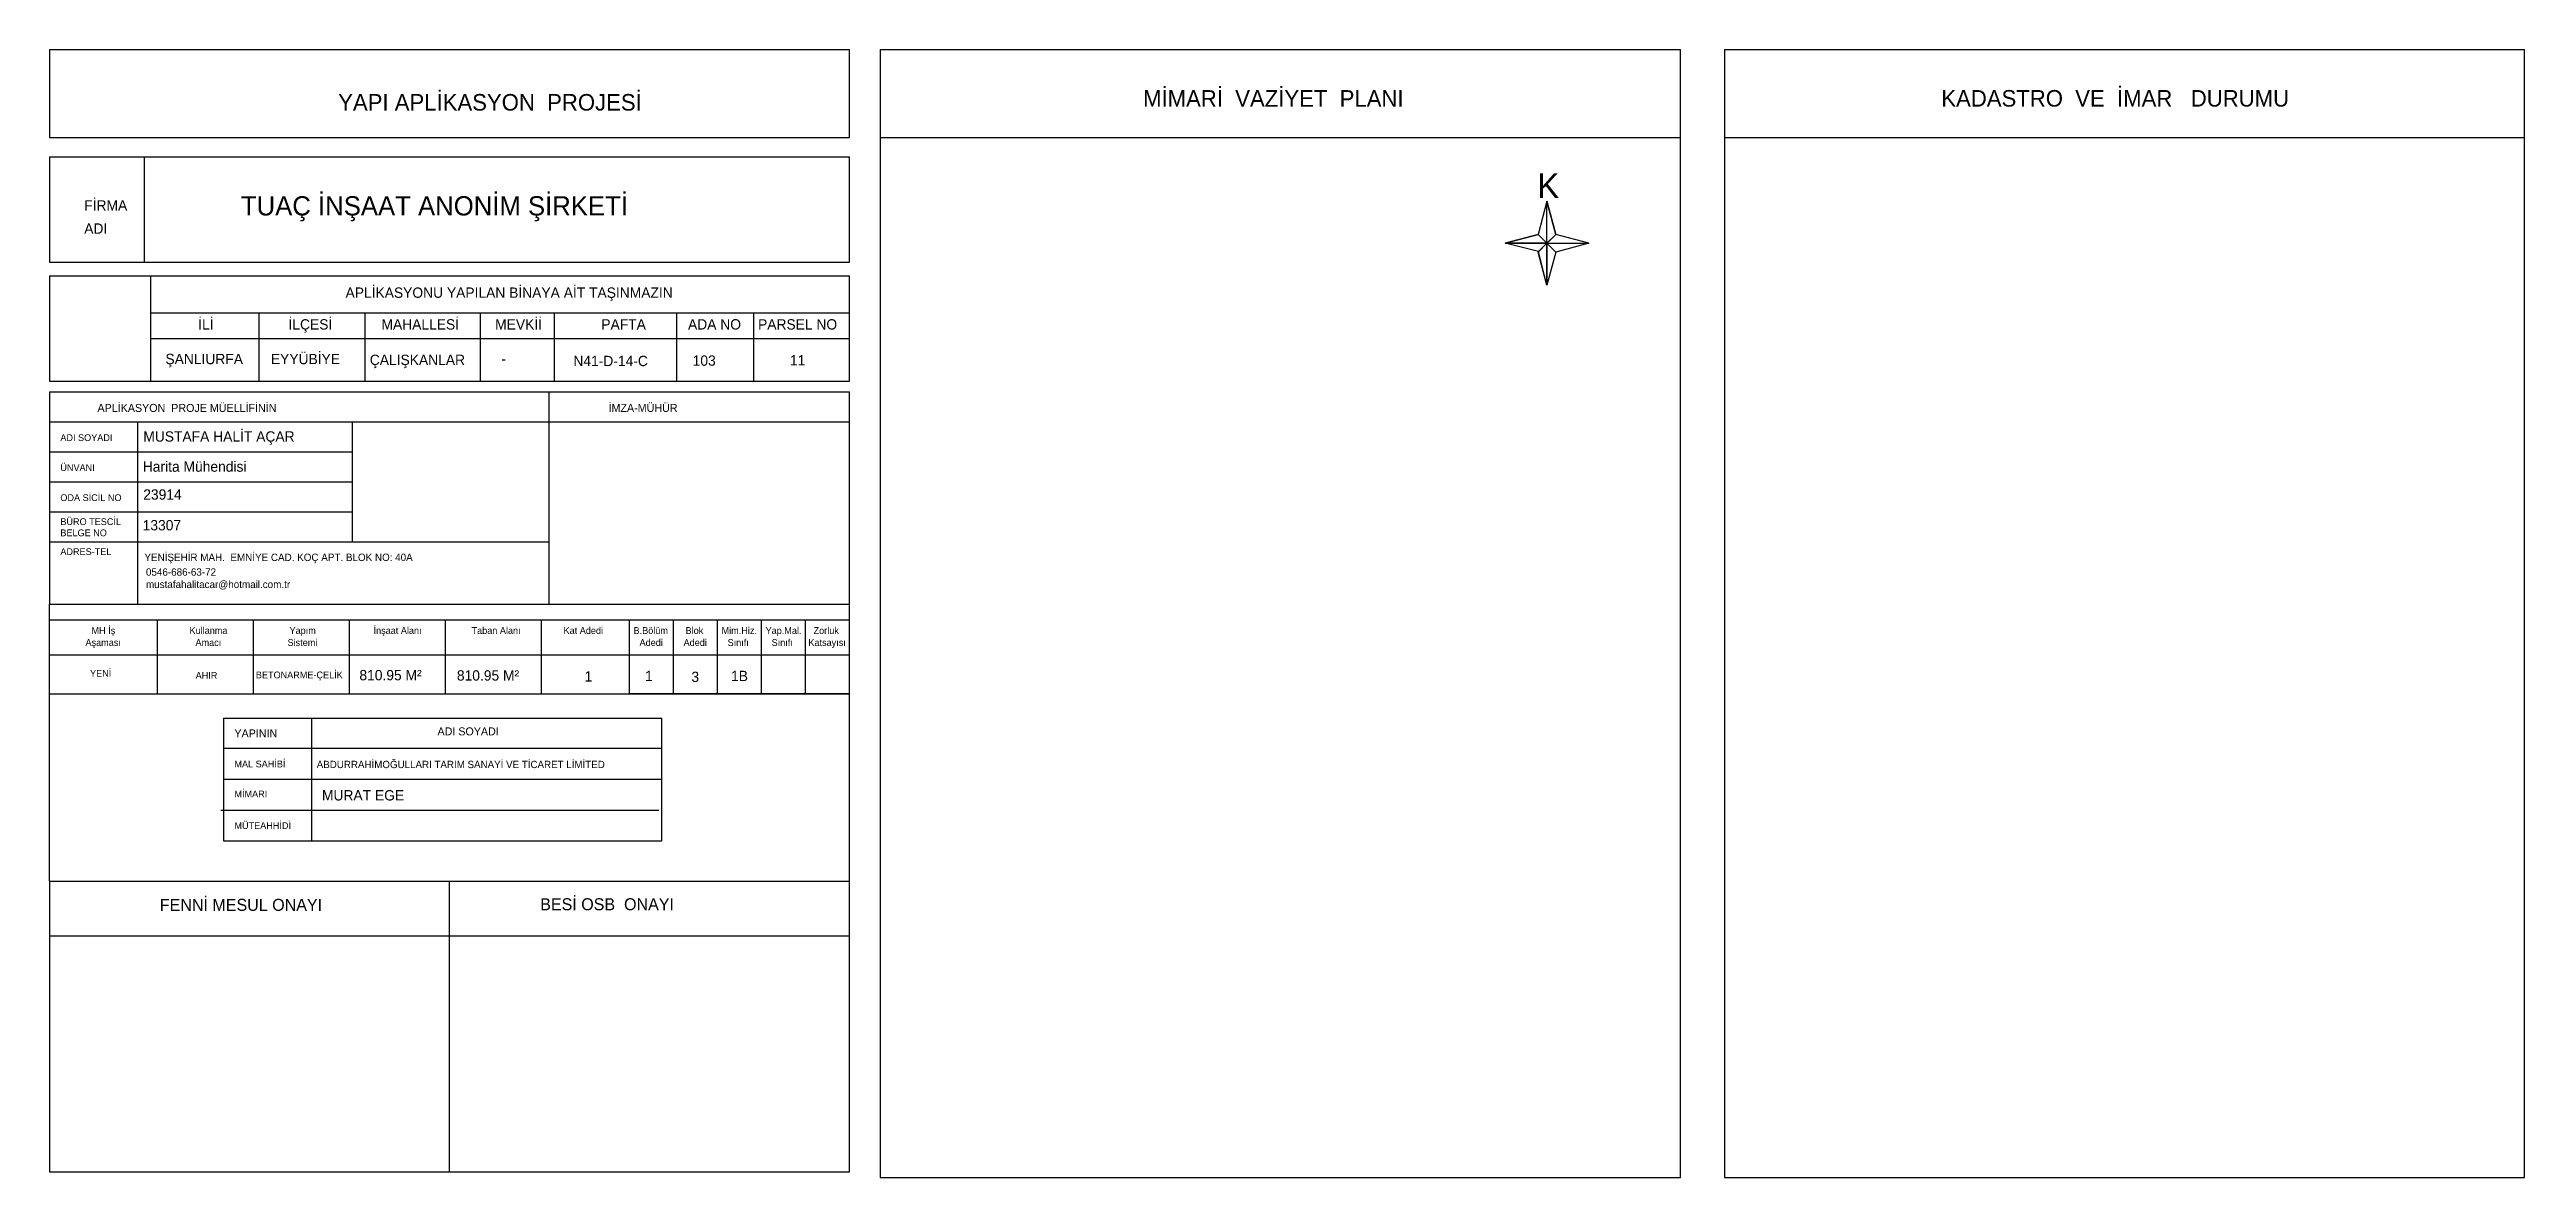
# Model space of a CAD drawing. Header units: metres. Extents: x 471463 to 472947, y 4107847 to 4108156.
# Drawn here: x 471463 to 472141, y 4107847 to 4108156 of the extents above; entities that cross this region are included whole.
import ezdxf

# ---------------------------------------------------------------- set-up
doc = ezdxf.new("R2010")
doc.units = ezdxf.units.M
for name, color, linetype in [('KOLON', 7, 'Continuous'), ('KUZEY_OKU', 7, 'Continuous'), ('TEF', 7, 'Continuous'), ('TEFHIS', 7, 'Continuous'), ('YAZI', 7, 'Continuous')]:
    doc.layers.add(name, color=color, linetype=linetype)

msp = doc.modelspace()

# ---------------------------------------------------------------- linework, layer by layer
at = {"layer": 'KOLON'}
for p, q in [((471462.88, 4108156.13), (471462.88, 4108132.02)), ((471682.06, 4108132.02), (471682.06, 4108156.13)), ((471690.45, 4108156.13), (471690.45, 4107846.99)), ((471909.62, 4107846.99), (471909.62, 4108156.13)), ((471921.69, 4108156.13), (471921.69, 4107846.99)), ((472140.86, 4107846.99), (472140.86, 4108156.13)), ((471462.88, 4108126.74), (471462.88, 4108102.63)), ((471682.06, 4108102.63), (471682.06, 4108126.74)), ((471462.88, 4108102.63), (471462.88, 4108097.83)), ((471682.06, 4108097.83), (471682.06, 4108102.63)), ((471462.88, 4108094.13), (471462.88, 4108070.02)), ((471682.06, 4108070.02), (471682.06, 4108094.13)), ((471462.88, 4108070.02), (471462.88, 4108065.23)), ((471682.06, 4108065.23), (471682.06, 4108070.02)), ((471462.88, 4108062.28), (471462.88, 4108004.09)), ((471682.06, 4108004.09), (471682.06, 4108062.28)), ((471462.88, 4107979.52), (471462.88, 4107999.79)), ((471682.06, 4107979.52), (471682.06, 4107999.79)), ((471510.57, 4107972.85), (471510.57, 4107939.25)), ((471630.62, 4107939.25), (471630.62, 4107972.85)), ((471462.88, 4107928.24), (471462.88, 4107848.56)), ((471682.06, 4107848.56), (471682.06, 4107928.24)), ((471462.88, 4107848.56), (471682.06, 4107848.56))]:
    msp.add_line(p, q, dxfattribs=at)
for points in [[(471462.88, 4108156.13), (471682.06, 4108156.13)], [(471690.45, 4108156.13), (471909.62, 4108156.13)], [(471921.69, 4108156.13), (472140.86, 4108156.13)], [(471462.88, 4108132.02), (471682.06, 4108132.02)], [(471462.88, 4108126.74), (471682.06, 4108126.74)], [(471690.45, 4108132.02), (471909.62, 4108132.02)], [(471921.69, 4108132.02), (472140.86, 4108132.02)], [(471462.88, 4108097.83), (471682.06, 4108097.83)], [(471462.88, 4108094.13), (471682.06, 4108094.13)], [(471462.88, 4108065.23), (471682.06, 4108065.23)], [(471462.88, 4108062.28), (471682.06, 4108062.28)], [(471462.88, 4108004.09), (471682.06, 4108004.09)], [(471462.88, 4107999.79), (471682.06, 4107999.79)], [(471462.88, 4107979.52), (471682.06, 4107979.52)], [(471510.57, 4107972.85), (471630.62, 4107972.85)], [(471510.57, 4107972.85), (471630.62, 4107972.85)], [(471510.57, 4107939.25), (471630.62, 4107939.25)], [(471462.88, 4107928.24), (471682.06, 4107928.24)], [(471690.45, 4107846.99), (471909.62, 4107846.99)], [(471921.69, 4107846.99), (472140.86, 4107846.99)]]:
    msp.add_lwpolyline(points, dxfattribs=at)
at = {"layer": 'KUZEY_OKU'}
for p, q in [((471875.52, 4108100.61), (471870.66, 4108105.47)), ((471875.52, 4108105.47), (471870.8, 4108100.74))]:
    msp.add_line(p, q, dxfattribs=at)
for points in [[(471884.59, 4108103.04), (471875.52, 4108100.61), (471873.09, 4108091.55), (471873.09, 4108114.53), (471870.66, 4108105.47), (471861.6, 4108103.04), (471884.59, 4108103.04), (471875.52, 4108105.47), (471873.09, 4108114.53)], [(471873.09, 4108091.55), (471870.8, 4108100.74), (471861.6, 4108103.04)]]:
    msp.add_lwpolyline(points, dxfattribs=at)
for points in [[(471873.09, 4108114.53), (471875.52, 4108105.47), (471873.09, 4108103.04), (471873.09, 4108114.53)], [(471873.09, 4108114.53), (471875.52, 4108105.47), (471873.09, 4108103.04), (471873.09, 4108114.53)], [(471875.52, 4108105.47), (471873.09, 4108103.04), (471873.09, 4108114.53), (471875.52, 4108105.47)], [(471861.6, 4108103.04), (471870.66, 4108105.47), (471873.09, 4108103.04), (471861.6, 4108103.04)], [(471861.6, 4108103.04), (471870.66, 4108105.47), (471873.09, 4108103.04), (471861.6, 4108103.04)], [(471870.66, 4108105.47), (471873.09, 4108103.04), (471861.6, 4108103.04), (471870.66, 4108105.47)], [(471873.09, 4108091.55), (471870.66, 4108100.61), (471873.09, 4108103.04), (471873.09, 4108091.55)], [(471873.09, 4108091.55), (471870.66, 4108100.61), (471873.09, 4108103.04), (471873.09, 4108091.55)], [(471870.66, 4108100.61), (471873.09, 4108103.04), (471873.09, 4108091.55), (471870.66, 4108100.61)], [(471884.59, 4108103.04), (471875.52, 4108100.61), (471873.09, 4108103.04), (471884.59, 4108103.04)], [(471884.59, 4108103.04), (471875.52, 4108100.61), (471873.09, 4108103.04), (471884.59, 4108103.04)], [(471875.52, 4108100.61), (471873.09, 4108103.04), (471884.59, 4108103.04), (471875.52, 4108100.61)]]:
    msp.add_lwpolyline(points, close=True, dxfattribs=at)
at = {"layer": 'TEF'}
for p, q in [((471488.84, 4108126.74), (471488.84, 4108097.83)), ((471490.56, 4108094.13), (471490.56, 4108065.23)), ((471520.25, 4108084), (471520.25, 4108065.23)), ((471549.23, 4108084), (471549.23, 4108065.23)), ((471580.87, 4108084), (471580.87, 4108065.23)), ((471601.11, 4108084), (471601.11, 4108065.23)), ((471634.68, 4108084), (471634.68, 4108065.23)), ((471655.75, 4108084), (471655.75, 4108065.23)), ((471599.69, 4108062.28), (471599.69, 4108004.09)), ((471486.99, 4108054.06), (471486.99, 4108004.09)), ((471545.75, 4108054.06), (471545.75, 4108021.18)), ((471492.47, 4107979.52), (471492.47, 4107999.79)), ((471518.77, 4107979.52), (471518.77, 4107999.79)), ((471545.07, 4107979.52), (471545.07, 4107999.79)), ((471571.37, 4107979.52), (471571.37, 4107999.79)), ((471597.68, 4107979.52), (471597.68, 4107999.79)), ((471621.78, 4107979.52), (471621.78, 4107999.79)), ((471633.84, 4107979.52), (471633.84, 4107999.79)), ((471645.89, 4107979.52), (471645.89, 4107999.79)), ((471657.95, 4107979.52), (471657.95, 4107999.79)), ((471670, 4107979.52), (471670, 4107999.79)), ((471462.88, 4107990.21), (471682.06, 4107990.21)), ((471682.06, 4107979.52), (471621.78, 4107979.52)), ((471534.68, 4107972.85), (471534.68, 4107939.25)), ((471572.47, 4107848.56), (471572.47, 4107928.24))]:
    msp.add_line(p, q, dxfattribs=at)
for points in [[(471490.56, 4108084), (471682.06, 4108084)], [(471490.56, 4108076.96), (471682.06, 4108076.96)], [(471462.88, 4108054.06), (471682.06, 4108054.06)], [(471462.88, 4108045.84), (471545.75, 4108045.84)], [(471462.88, 4108037.62), (471545.75, 4108037.62)], [(471462.88, 4108029.4), (471545.75, 4108029.4)], [(471462.88, 4108021.18), (471599.69, 4108021.18)], [(471510.57, 4107964.63), (471630.62, 4107964.63)], [(471510.57, 4107956.19), (471630.62, 4107956.19)], [(471509.78, 4107947.65), (471629.84, 4107947.65)], [(471462.88, 4107913.23), (471682.06, 4107913.23)]]:
    msp.add_lwpolyline(points, dxfattribs=at)
at = {"layer": 'TEFHIS'}
for p, q in [((471462.88, 4107928.24), (471462.88, 4108004.09)), ((471682.06, 4107928.24), (471682.06, 4108004.09))]:
    msp.add_line(p, q, dxfattribs=at)

# ---------------------------------------------------------------- texts
for s, height, p in [('TUAÇ İNŞAAT ANONİM ŞİRKETİ', 5.2654, (471515.32, 4108110.65)), ('MUSTAFA HALİT AÇAR', 2.8313, (471488.58, 4108048.66)), ('Harita Mühendisi', 2.8313, (471488.44, 4108040.41)), ('23914', 2.831, (471488.57, 4108032.76)), ('13307', 2.831, (471488.41, 4108024.34)), ('YENİŞEHİR MAH.  EMNİYE CAD. KOÇ APT. BLOK NO: 40A', 2.0183, (471488.89, 4108015.95)), ('0546-686-63-72', 2.0183, (471489.31, 4108011.91)), ('mustafahalitacar@hotmail.com.tr', 2.0183, (471489.31, 4108008.53)), ('810.95 M²', 2.831, (471547.78, 4107983.25)), ('810.95 M²', 2.833, (471574.48, 4107983.17)), ('1', 2.83, (471609.44, 4107982.91)), ('1', 2.83, (471626.02, 4107983.03)), ('3', 2.83, (471638.72, 4107982.79)), ('1B', 2.833, (471649.58, 4107983.02)), ('ABDURRAHİMOĞULLARI TARIM SANAYİ VE TİCARET LİMİTED', 2, (471536.09, 4107959.19)), ('MURAT EGE', 2.831, (471537.52, 4107950.32))]:
    msp.add_text(s, height=height, rotation=359.99993).set_placement(p)
at = {"layer": 'KUZEY_OKU'}
msp.add_text('K', height=6.77, rotation=359.99986, dxfattribs=at).set_placement((471870.41, 4108115.41))
at = {"layer": 'YAZI'}
for s, height, p in [('YAPI APLİKASYON  PROJESİ', 4.5301, (471541.97, 4108139.39)), ('MİMARİ  VAZİYET  PLANI', 4.5301, (471762.45, 4108140.45)), ('KADASTRO  VE  İMAR   DURUMU', 4.5301, (471981.11, 4108140.48)), ('FİRMA', 2.831, (471472.4, 4108111.99)), ('ADI', 2.831, (471472.4, 4108105.64)), ('APLİKASYONU YAPILAN BİNAYA AİT TAŞINMAZIN', 2.8313, (471543.98, 4108088.07)), ('İLİ', 2.831, (471503.62, 4108079.38)), ('İLÇESİ', 2.831, (471528.36, 4108079.38)), ('MAHALLESİ', 2.831, (471553.82, 4108079.38)), ('MEVKİİ', 2.831, (471584.97, 4108079.38)), ('PAFTA', 2.831, (471614.05, 4108079.38)), ('ADA NO', 2.831, (471637.79, 4108079.38)), ('PARSEL NO', 2.831, (471656.98, 4108079.38)), ('ŞANLIURFA', 2.831, (471494.64, 4108069.89)), ('EYYÜBİYE', 2.831, (471523.53, 4108069.89)), ('ÇALIŞKANLAR', 2.8313, (471550.62, 4108069.66)), ('N41-D-14-C', 2.831, (471606.39, 4108069.35)), ('103', 2.831, (471639.07, 4108069.46)), ('11', 2.831, (471665.72, 4108069.54)), ('-', 2.83, (471586.69, 4108069.95)), ('APLİKASYON  PROJE MÜELLİFİNİN', 2.1917, (471476.03, 4108056.8)), ('İMZA-MÜHÜR', 2.192, (471616.04, 4108056.8)), ('ADI SOYADI', 1.863, (471465.86, 4108048.81)), ('ÜNVANI', 1.863, (471465.86, 4108040.59)), ('ODA SİCİL NO', 1.863, (471465.86, 4108032.37)), ('BÜRO TESCİL', 1.863, (471465.86, 4108025.8)), ('BELGE NO', 1.863, (471465.86, 4108022.73)), ('ADRES-TEL', 1.863, (471465.86, 4108017.58)), ('MH İş', 1.863, (471474.39, 4107995.96)), ('Kullanma', 1.863, (471501.24, 4107995.96)), ('Yapım', 1.863, (471528.64, 4107995.96)), ('İnşaat Alanı', 1.863, (471551.65, 4107995.96)), ('Taban Alanı', 1.863, (471578.5, 4107995.96)), ('Kat Adedi', 1.863, (471603.7, 4107995.96)), ('B.Bölüm', 1.863, (471622.88, 4107995.96)), ('Blok', 1.863, (471637.13, 4107995.96)), ('Mim.Hiz.', 1.863, (471646.99, 4107995.96)), ('Yap.Mal.', 1.863, (471659.04, 4107995.96)), ('Zorluk', 1.863, (471672.19, 4107995.96)), ('Aşaması', 1.863, (471472.75, 4107992.67)), ('Amacı', 1.863, (471502.88, 4107992.67)), ('Sistemi', 1.863, (471528.09, 4107992.67)), ('Adedi', 1.863, (471624.52, 4107992.67)), ('Adedi', 1.863, (471636.58, 4107992.67)), ('Sınıfı', 1.863, (471648.63, 4107992.67)), ('Sınıfı', 1.863, (471660.69, 4107992.67)), ('Katsayısı', 1.863, (471670.77, 4107992.67)), ('YENİ', 1.863, (471473.99, 4107984.23)), ('AHIR', 1.863, (471502.92, 4107983.66)), ('BETONARME-ÇELİK', 1.863, (471519.41, 4107983.79)), ('ADI SOYADI', 2.192, (471569.17, 4107968.16)), ('YAPININ', 2.192, (471513.54, 4107967.61)), ('MAL SAHİBİ', 1.863, (471513.54, 4107959.39)), ('MİMARI', 1.863, (471513.54, 4107951.17)), ('MÜTEAHHİDİ', 1.863, (471513.54, 4107942.49)), ('FENNİ MESUL ONAYI', 3.2876, (471493.1, 4107920.07)), ('BESİ OSB  ONAYI', 3.2876, (471597.3, 4107920.24))]:
    msp.add_text(s, height=height, rotation=359.99993, dxfattribs=at).set_placement(p)

doc.saveas('drawing.dxf')
